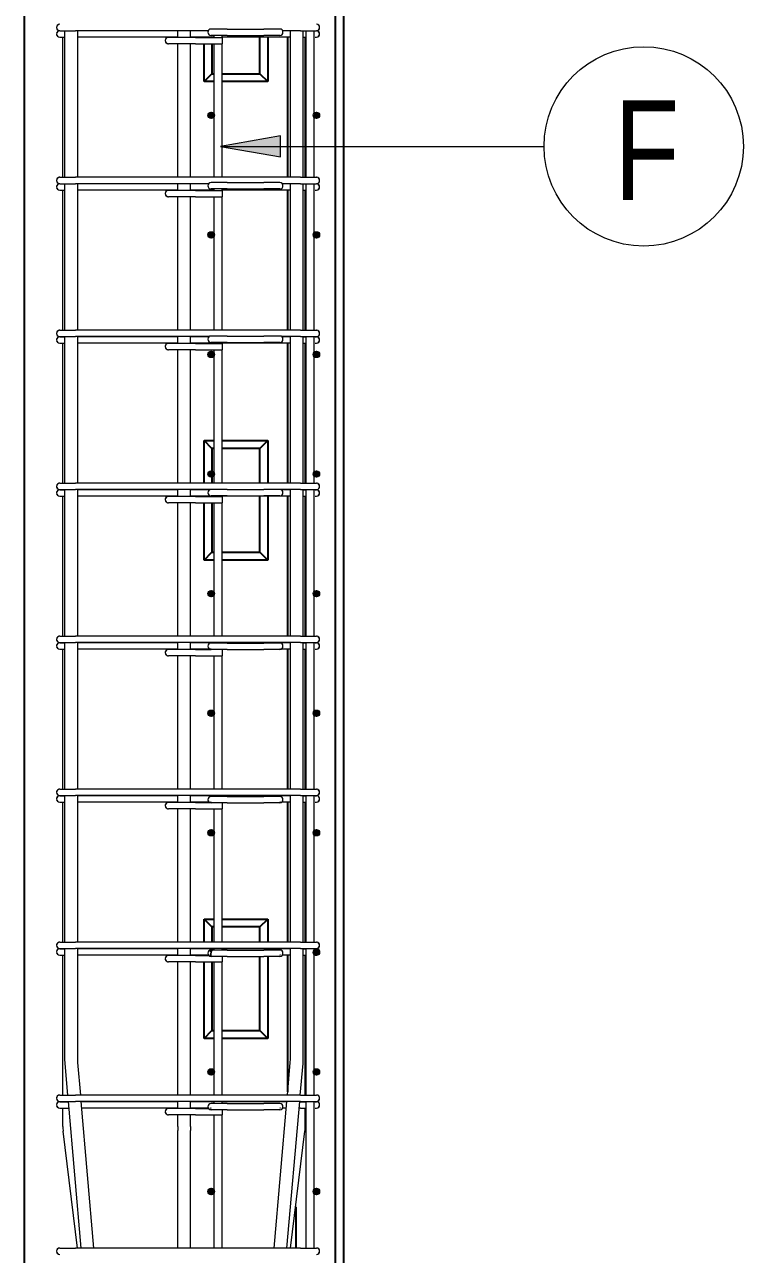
# Model space of a CAD drawing. Header units: millimetres. Extents: x -8986 to 3673, y -4076 to 6166.
# Drawn here: x 848 to 1749, y 60 to 1602 of the extents above; entities that cross this region are included whole.
import ezdxf

# ---------------------------------------------------------------- set-up
doc = ezdxf.new("R2010")
doc.units = ezdxf.units.MM
for name, color, linetype, lineweight in [('A-WALL', 113, 'Continuous', 25), ('S-RBAR', 171, 'Continuous', 18), ('S-RBAR-IDEN', 171, 'Continuous', 9)]:
    doc.layers.add(name, color=color, linetype=linetype, lineweight=lineweight)
doc.styles.add('Nirmala UI Semilight', font='NirmalaS.ttf', dxfattribs={"width": 0.8, "height": 125})

# ---------------------------------------------------------------- blocks, each defined once
blk = doc.blocks.new('M_Rebar Tag_rfa Dimension - ARROW-793927-Elevation Right 1')
at = {"layer": 'S-RBAR-IDEN'}
blk.add_circle((20841, 1449.4), 125, dxfattribs=at)

msp = doc.modelspace()

# ---------------------------------------------------------------- hatches: boundary and pattern name
at = {"layer": 'S-RBAR'}
h = msp.add_hatch(color=256, dxfattribs=at)
edge = h.paths.add_edge_path()
edge.add_arc((1081.97995, 1488.34483), 4, 0, 360)
for points in [[(1081.97995, 1484.34483), (1085.97995, 1488.34483), (1081.97995, 1492.34483), (1077.97995, 1488.34483)], [(1213.97995, 1484.34483), (1217.97995, 1488.34483), (1213.97995, 1492.34483), (1209.97995, 1488.34483)], [(1081.97995, 1334.37931), (1085.97995, 1338.37931), (1081.97995, 1342.37931), (1077.97995, 1338.37931)], [(1213.97995, 1334.37931), (1217.97995, 1338.37931), (1213.97995, 1342.37931), (1209.97995, 1338.37931)], [(1081.97995, 1184.41379), (1085.97995, 1188.41379), (1081.97995, 1192.41379), (1077.97995, 1188.41379)], [(1213.97995, 1184.41379), (1217.97995, 1188.41379), (1213.97995, 1192.41379), (1209.97995, 1188.41379), (1211.8256, 1186.56814)], [(1081.97995, 1034.44828), (1085.97995, 1038.44828), (1081.97995, 1042.44828), (1077.97995, 1038.44828)], [(1213.97995, 1034.44828), (1217.97995, 1038.44828), (1213.97995, 1042.44828), (1209.97995, 1038.44828), (1211.8256, 1036.60263)], [(1081.97995, 884.48276), (1085.97995, 888.48276), (1081.97995, 892.48276), (1077.97995, 888.48276)], [(1213.97995, 884.48276), (1217.97995, 888.48276), (1213.97995, 892.48276), (1209.97995, 888.48276)], [(1081.97995, 734.51724), (1085.97995, 738.51724), (1081.97995, 742.51724), (1077.97995, 738.51724)], [(1213.97995, 734.51724), (1217.97995, 738.51724), (1213.97995, 742.51724), (1209.97995, 738.51724)], [(1081.97995, 584.55172), (1085.97995, 588.55172), (1081.97995, 592.55172), (1077.97995, 588.55172)], [(1213.97995, 584.55172), (1217.97995, 588.55172), (1213.97995, 592.55172), (1209.97995, 588.55172)], [(1080.67064, 441.2769), (1082.55838, 441.5), (1082.55838, 442.00778), (1081.91549, 442.52174), (1080.75745, 441.3637)], [(1081.91549, 434.65067), (1081.38888, 437.5), (1081.11866, 435.4475)], [(1213.97995, 434.58621), (1217.97995, 438.58621), (1213.97995, 442.58621), (1209.97995, 438.58621), (1211.8256, 436.74056)], [(1081.97995, 284.62069), (1085.97995, 288.62069), (1081.97995, 292.62069), (1077.97995, 288.62069)], [(1213.97995, 284.62069), (1217.97995, 288.62069), (1213.97995, 292.62069), (1209.97995, 288.62069)], [(1081.97995, 134.65517), (1085.97995, 138.65517), (1081.97995, 142.65517), (1077.97995, 138.65517)], [(1213.97995, 134.65517), (1217.97995, 138.65517), (1213.97995, 142.65517), (1209.97995, 138.65517)]]:
    msp.add_hatch(color=256, dxfattribs=at).paths.add_polyline_path(points)
h = msp.add_hatch(color=256, dxfattribs=at)
edge = h.paths.add_edge_path()
edge.add_arc((1213.97995, 1488.34483), 4, 0, 360)
h = msp.add_hatch(color=256, dxfattribs=at)
edge = h.paths.add_edge_path()
edge.add_arc((1081.97995, 1338.37931), 4, 0, 360)
h = msp.add_hatch(color=256, dxfattribs=at)
edge = h.paths.add_edge_path()
edge.add_arc((1213.97995, 1338.37931), 4, 0, 360)
h = msp.add_hatch(color=256, dxfattribs=at)
edge = h.paths.add_edge_path()
edge.add_arc((1081.97995, 1188.41379), 4, 0, 360)
h = msp.add_hatch(color=256, dxfattribs=at)
edge = h.paths.add_edge_path()
edge.add_arc((1213.97995, 1188.41379), 4, 0, 360)
h = msp.add_hatch(color=256, dxfattribs=at)
edge = h.paths.add_edge_path()
edge.add_arc((1081.97995, 1038.44828), 4, 0, 360)
h = msp.add_hatch(color=256, dxfattribs=at)
edge = h.paths.add_edge_path()
edge.add_arc((1213.97995, 1038.44828), 4, 0, 360)
h = msp.add_hatch(color=256, dxfattribs=at)
edge = h.paths.add_edge_path()
edge.add_arc((1081.97995, 888.48276), 4, 0, 360)
h = msp.add_hatch(color=256, dxfattribs=at)
edge = h.paths.add_edge_path()
edge.add_arc((1213.97995, 888.48276), 4, 0, 360)
h = msp.add_hatch(color=256, dxfattribs=at)
edge = h.paths.add_edge_path()
edge.add_arc((1081.97995, 738.51724), 4, 0, 360)
h = msp.add_hatch(color=256, dxfattribs=at)
edge = h.paths.add_edge_path()
edge.add_arc((1213.97995, 738.51724), 4, 0, 360)
h = msp.add_hatch(color=256, dxfattribs=at)
edge = h.paths.add_edge_path()
edge.add_arc((1081.97995, 588.55172), 4, 0, 360)
h = msp.add_hatch(color=256, dxfattribs=at)
edge = h.paths.add_edge_path()
edge.add_arc((1213.97995, 588.55172), 4, 0, 360)
h = msp.add_hatch(color=256, dxfattribs=at)
edge = h.paths.add_edge_path()
edge.add_arc((1081.97995, 438.58621), 4, 65.56034483, 119.45946231)
edge.add_line((1080.01272, 442.06902), (1081.97995, 438.58621))
edge.add_line((1081.97995, 438.58621), (1083.63489, 442.2278))
h = msp.add_hatch(color=256, dxfattribs=at)
edge = h.paths.add_edge_path()
edge.add_arc((1081.97995, 438.58621), 4, 250.62092414, 268.54952832)
edge.add_line((1081.8787, 434.58749), (1081.97995, 438.58621))
edge.add_line((1081.97995, 438.58621), (1080.65269, 434.81283))
h = msp.add_hatch(color=256, dxfattribs=at)
edge = h.paths.add_edge_path()
edge.add_arc((1213.97995, 438.58621), 4, 0, 360)
h = msp.add_hatch(color=256, dxfattribs=at)
edge = h.paths.add_edge_path()
edge.add_arc((1081.97995, 288.62069), 4, 0, 360)
h = msp.add_hatch(color=256, dxfattribs=at)
edge = h.paths.add_edge_path()
edge.add_arc((1213.97995, 288.62069), 4, 0, 360)
h = msp.add_hatch(color=256, dxfattribs=at)
edge = h.paths.add_edge_path()
edge.add_arc((1081.97995, 138.65517), 4, 0, 360)
h = msp.add_hatch(color=256, dxfattribs=at)
edge = h.paths.add_edge_path()
edge.add_arc((1213.97995, 138.65517), 4, 0, 360)
at = {"layer": 'S-RBAR-IDEN'}
msp.add_hatch(color=256, dxfattribs=at).paths.add_polyline_path([(1093.82339, 1449.40245), (1168.82339, 1436.17793), (1168.82339, 1462.62697)])

# ---------------------------------------------------------------- linework, layer by layer
at = {"layer": 'A-WALL'}
for p, q in [((1237.97737, -1395), (1237.97737, 3660)), ((1247.97995, 3650), (1247.97995, -1395)), ((847.97995, -383.75), (847.97995, 3040)), ((1073.06285, 1530.57314), (1073.06285, 1578.12416)), ((1082.97995, 1578.12416), (1082.97995, 1540.49023)), ((1142.97995, 1540.49023), (1142.97995, 1586.29266)), ((1152.89705, 1586.29266), (1152.89705, 1530.57314)), ((1177.97995, 1410.60405), (1177.97995, 1586.29266)), ((1073.06285, 1530.57314), (1082.97995, 1540.49023)), ((1085.78092, 1530.57314), (1073.06285, 1530.57314)), ((1082.97995, 1540.49023), (1085.78092, 1540.49023)), ((1095.78092, 1540.49023), (1142.97995, 1540.49023)), ((1152.89705, 1530.57314), (1095.78092, 1530.57314)), ((1142.97995, 1540.49023), (1152.89705, 1530.57314)), ((1177.97995, 1218.77166), (1177.97995, 1394.43449)), ((1177.97995, 1026.93928), (1177.97995, 1202.57631)), ((1073.06285, 1026.93928), (1073.06285, 1080.40733)), ((1073.06285, 1080.40733), (1085.78092, 1080.40733)), ((1082.97995, 1070.49023), (1073.06285, 1080.40733)), ((1095.78092, 1080.40733), (1152.89705, 1080.40733)), ((1142.97995, 1070.49023), (1152.89705, 1080.40733)), ((1152.89705, 1080.40733), (1152.89705, 1026.93928)), ((1082.97995, 1070.49023), (1082.97995, 1026.93928)), ((1085.78092, 1070.49023), (1082.97995, 1070.49023)), ((1142.97995, 1070.49023), (1095.78092, 1070.49023)), ((1142.97995, 1026.93928), (1142.97995, 1070.49023)), ((1142.97995, 940.49023), (1142.97995, 1010.71814)), ((1152.89705, 1010.71814), (1152.89705, 930.57314)), ((1177.97995, 835.10689), (1177.97995, 1010.71814)), ((1073.06285, 930.57314), (1073.06285, 1002.38114)), ((1082.97995, 1002.38114), (1082.97995, 940.49023)), ((1073.06285, 930.57314), (1082.97995, 940.49023)), ((1085.78092, 930.57314), (1073.06285, 930.57314)), ((1082.97995, 940.49023), (1085.78092, 940.49023)), ((1095.78092, 940.49023), (1142.97995, 940.49023)), ((1152.89705, 930.57314), (1095.78092, 930.57314)), ((1142.97995, 940.49023), (1152.89705, 930.57314)), ((1177.97995, 643.2745), (1177.97995, 818.85996)), ((1177.97995, 451.44212), (1177.97995, 627.00179)), ((1073.06285, 451.44212), (1073.06285, 480.40733)), ((1073.06285, 480.40733), (1085.78092, 480.40733)), ((1082.97995, 470.49023), (1073.06285, 480.40733)), ((1095.78092, 480.40733), (1152.89705, 480.40733)), ((1142.97995, 470.49023), (1152.89705, 480.40733)), ((1152.89705, 480.40733), (1152.89705, 451.44212)), ((1082.97995, 470.49023), (1082.97995, 451.44212)), ((1085.78092, 470.49023), (1082.97995, 470.49023)), ((1142.97995, 470.49023), (1095.78092, 470.49023)), ((1142.97995, 451.44212), (1142.97995, 470.49023)), ((1142.97995, 340.49023), (1142.97995, 433.5)), ((1152.89705, 433.5), (1152.89705, 330.57314)), ((1177.97995, 263.63308), (1177.97995, 435.14361)), ((1073.06285, 330.57314), (1073.06285, 426.63811)), ((1082.97995, 426.63811), (1082.97995, 340.49023)), ((1073.06285, 330.57314), (1082.97995, 340.49023)), ((1082.97995, 340.49023), (1085.78092, 340.49023)), ((1095.78092, 340.49023), (1142.97995, 340.49023)), ((1142.97995, 340.49023), (1152.89705, 330.57314)), ((1085.78092, 330.57314), (1073.06285, 330.57314)), ((1152.89705, 330.57314), (1095.78092, 330.57314)), ((1187.97995, 119.4731), (1187.97995, 67.77734))]:
    msp.add_line(p, q, dxfattribs=at)
at = {"layer": 'S-RBAR'}
for p, q in [((891.97995, 1594.43643), (911.97995, 1594.43643)), ((891.97995, 1594.29266), (897.83782, 1594.29266)), ((891.97995, 1594.29266), (897.83782, 1594.29266)), ((897.83782, 1594.29266), (898.49353, 1594.29266)), ((898.58717, 1410.60405), (898.58717, 1594.43643)), ((1078.74327, 1594.43643), (911.97995, 1594.43643)), ((914.58717, 1410.60405), (914.58717, 1594.43643)), ((1039.97995, 1594.29266), (914.58717, 1594.29266)), ((1039.97995, 1586.12416), (1039.97995, 1594.43643)), ((1055.97995, 1586.12416), (1055.97995, 1594.43643)), ((1078.63295, 1594.29266), (1055.97995, 1594.29266)), ((1101.91549, 1596.5), (1081.91549, 1596.5)), ((1101.91549, 1596.5), (1148.04402, 1596.5)), ((1168.04402, 1596.5), (1148.04402, 1596.5)), ((1193.97995, 1594.43643), (1171.21624, 1594.43643)), ((1181.37273, 1594.29266), (1171.32656, 1594.29266)), ((1181.37273, 1410.60405), (1181.37273, 1594.43643)), ((1193.97995, 1594.43643), (1213.97995, 1594.43643)), ((1197.37273, 1410.60405), (1197.37273, 1594.43643)), ((1197.72613, 1594.29266), (1201.56063, 1594.29266)), ((1200.97995, 1410.60405), (1200.97995, 1594.43643)), ((1210.97995, 1410.60405), (1210.97995, 1594.43643)), ((1212.38378, 1594.29266), (1213.97995, 1594.29266)), ((891.97995, 1586.29266), (898.43843, 1586.29266)), ((891.97995, 1586.29266), (898.43843, 1586.29266)), ((895.97995, 1410.60405), (895.97995, 1586.29266)), ((1039.97995, 1586.29266), (914.58717, 1586.29266)), ((1062.41624, 1586.12416), (1028.27411, 1586.12416)), ((1062.41624, 1578.12416), (1028.27411, 1578.12416)), ((1039.97995, 1410.60405), (1039.97995, 1578.12416)), ((1085.78092, 1586.29266), (1055.97995, 1586.29266)), ((1055.97995, 1410.60405), (1055.97995, 1578.12416)), ((1062.41624, 1586.12416), (1096.35737, 1586.12416)), ((1062.41624, 1578.12416), (1096.35737, 1578.12416)), ((1101.91549, 1588.5), (1081.91549, 1588.5)), ((1085.78092, 1586.12416), (1085.78092, 1588.5)), ((1085.78092, 1410.60405), (1085.78092, 1578.12416)), ((1095.78092, 1586.12416), (1095.78092, 1588.5)), ((1181.37273, 1586.29266), (1095.78092, 1586.29266)), ((1095.78092, 1410.60405), (1095.78092, 1578.12416)), ((1096.35737, 1578.12416), (1096.35737, 1586.12416)), ((1101.91549, 1588.5), (1148.04402, 1588.5)), ((1168.04402, 1588.5), (1148.04402, 1588.5)), ((1197.72613, 1586.29266), (1201.56063, 1586.29266)), ((1199.97995, 1410.60405), (1199.97995, 1586.29266)), ((1212.38378, 1586.29266), (1213.97995, 1586.29266)), ((1081.97995, 1492.34483), (1077.97995, 1488.34483)), ((1077.97995, 1488.34483), (1081.97995, 1484.34483)), ((1085.97995, 1488.34483), (1081.97995, 1492.34483)), ((1081.97995, 1484.34483), (1085.97995, 1488.34483)), ((1213.97995, 1492.34483), (1209.97995, 1488.34483)), ((1209.97995, 1488.34483), (1213.97995, 1484.34483)), ((1217.97995, 1488.34483), (1213.97995, 1492.34483)), ((1213.97995, 1484.34483), (1217.97995, 1488.34483)), ((891.97995, 1410.60405), (911.97995, 1410.60405)), ((1193.97995, 1410.60405), (911.97995, 1410.60405)), ((1101.91549, 1404), (1081.91549, 1404)), ((1101.91549, 1404), (1148.04402, 1404)), ((1168.04402, 1404), (1148.04402, 1404)), ((1193.97995, 1410.60405), (1213.97995, 1410.60405)), ((891.97995, 1402.60405), (911.97995, 1402.60405)), ((891.97995, 1402.43449), (897.83782, 1402.43449)), ((891.97995, 1402.43449), (897.83782, 1402.43449)), ((891.97995, 1394.43449), (898.43843, 1394.43449)), ((891.97995, 1394.43449), (898.43843, 1394.43449)), ((895.97995, 1218.77166), (895.97995, 1394.43449)), ((897.83782, 1402.43449), (898.49353, 1402.43449)), ((898.58717, 1218.77166), (898.58717, 1402.60405)), ((1079.25554, 1402.60405), (911.97995, 1402.60405)), ((914.58717, 1218.77166), (914.58717, 1402.60405)), ((1039.97995, 1402.43449), (914.58717, 1402.43449)), ((1039.97995, 1394.43449), (914.58717, 1394.43449)), ((1062.41624, 1394.20982), (1028.27411, 1394.20982)), ((1039.97995, 1394.20982), (1039.97995, 1402.60405)), ((1055.97995, 1394.20982), (1055.97995, 1402.60405)), ((1079.12544, 1402.43449), (1055.97995, 1402.43449)), ((1085.78092, 1394.43449), (1055.97995, 1394.43449)), ((1062.41624, 1394.20982), (1096.35737, 1394.20982)), ((1101.91549, 1396), (1081.91549, 1396)), ((1085.78092, 1394.20982), (1085.78092, 1396)), ((1095.78092, 1394.20982), (1095.78092, 1396)), ((1181.37273, 1394.43449), (1095.78092, 1394.43449)), ((1096.35737, 1386.20982), (1096.35737, 1394.20982)), ((1101.91549, 1396), (1148.04402, 1396)), ((1168.04402, 1396), (1148.04402, 1396)), ((1193.97995, 1402.60405), (1170.70397, 1402.60405)), ((1181.37273, 1402.43449), (1170.83407, 1402.43449)), ((1181.37273, 1218.77166), (1181.37273, 1402.60405)), ((1193.97995, 1402.60405), (1213.97995, 1402.60405)), ((1197.37273, 1218.77166), (1197.37273, 1402.60405)), ((1197.72613, 1402.43449), (1201.56063, 1402.43449)), ((1197.72613, 1394.43449), (1201.56063, 1394.43449)), ((1199.97995, 1218.77166), (1199.97995, 1394.43449)), ((1200.97995, 1218.77166), (1200.97995, 1402.60405)), ((1210.97995, 1218.77166), (1210.97995, 1402.60405)), ((1212.38378, 1402.43449), (1213.97995, 1402.43449)), ((1212.38378, 1394.43449), (1213.97995, 1394.43449)), ((1062.41624, 1386.20982), (1028.27411, 1386.20982)), ((1039.97995, 1218.77166), (1039.97995, 1386.20982)), ((1055.97995, 1218.77166), (1055.97995, 1386.20982)), ((1062.41624, 1386.20982), (1096.35737, 1386.20982)), ((1085.78092, 1218.77166), (1085.78092, 1386.20982)), ((1095.78092, 1218.77166), (1095.78092, 1386.20982)), ((1081.97995, 1342.37931), (1077.97995, 1338.37931)), ((1085.97995, 1338.37931), (1081.97995, 1342.37931)), ((1213.97995, 1342.37931), (1209.97995, 1338.37931)), ((1217.97995, 1338.37931), (1213.97995, 1342.37931)), ((1077.97995, 1338.37931), (1081.97995, 1334.37931)), ((1081.97995, 1334.37931), (1085.97995, 1338.37931)), ((1209.97995, 1338.37931), (1213.97995, 1334.37931)), ((1213.97995, 1334.37931), (1217.97995, 1338.37931)), ((891.97995, 1218.77166), (911.97995, 1218.77166)), ((1193.97995, 1218.77166), (911.97995, 1218.77166)), ((1193.97995, 1218.77166), (1213.97995, 1218.77166)), ((891.97995, 1210.77166), (911.97995, 1210.77166)), ((891.97995, 1210.57631), (897.83782, 1210.57631)), ((891.97995, 1210.57631), (897.83782, 1210.57631)), ((897.83782, 1210.57631), (898.49353, 1210.57631)), ((898.58717, 1026.93928), (898.58717, 1210.77166)), ((1079.76782, 1210.77166), (911.97995, 1210.77166)), ((914.58717, 1026.93928), (914.58717, 1210.77166)), ((1039.97995, 1210.57631), (914.58717, 1210.57631)), ((1039.97995, 1202.29548), (1039.97995, 1210.77166)), ((1055.97995, 1202.29548), (1055.97995, 1210.77166)), ((1079.61793, 1210.57631), (1055.97995, 1210.57631)), ((1101.91549, 1211.5), (1081.91549, 1211.5)), ((1101.91549, 1203.5), (1081.91549, 1203.5)), ((1085.78092, 1202.29548), (1085.78092, 1203.5)), ((1095.78092, 1202.29548), (1095.78092, 1203.5)), ((1101.91549, 1211.5), (1148.04402, 1211.5)), ((1101.91549, 1203.5), (1148.04402, 1203.5)), ((1168.04402, 1211.5), (1148.04402, 1211.5)), ((1168.04402, 1203.5), (1148.04402, 1203.5)), ((1193.97995, 1210.77166), (1170.19169, 1210.77166)), ((1181.37273, 1210.57631), (1170.34158, 1210.57631)), ((1181.37273, 1026.93928), (1181.37273, 1210.77166)), ((1193.97995, 1210.77166), (1213.97995, 1210.77166)), ((1197.37273, 1026.93928), (1197.37273, 1210.77166)), ((1197.72613, 1210.57631), (1201.56063, 1210.57631)), ((1200.97995, 1026.93928), (1200.97995, 1210.77166)), ((1210.97995, 1026.93928), (1210.97995, 1210.77166)), ((1212.38378, 1210.57631), (1213.97995, 1210.57631)), ((891.97995, 1202.57631), (898.43843, 1202.57631)), ((891.97995, 1202.57631), (898.43843, 1202.57631)), ((895.97995, 1026.93928), (895.97995, 1202.57631)), ((1039.97995, 1202.57631), (914.58717, 1202.57631)), ((1062.41624, 1202.29548), (1028.27411, 1202.29548)), ((1062.41624, 1194.29548), (1028.27411, 1194.29548)), ((1039.97995, 1026.93928), (1039.97995, 1194.29548)), ((1085.78092, 1202.57631), (1055.97995, 1202.57631)), ((1055.97995, 1026.93928), (1055.97995, 1194.29548)), ((1062.41624, 1202.29548), (1096.35737, 1202.29548)), ((1062.41624, 1194.29548), (1096.35737, 1194.29548)), ((1081.97995, 1192.41379), (1077.97995, 1188.41379)), ((1077.97995, 1188.41379), (1081.97995, 1184.41379)), ((1085.97995, 1188.41379), (1081.97995, 1192.41379)), ((1081.97995, 1184.41379), (1085.97995, 1188.41379)), ((1085.78092, 1026.93928), (1085.78092, 1194.29548)), ((1181.37273, 1202.57631), (1095.78092, 1202.57631)), ((1095.78092, 1026.93928), (1095.78092, 1194.29548)), ((1096.35737, 1194.29548), (1096.35737, 1202.29548)), ((1197.72613, 1202.57631), (1201.56063, 1202.57631)), ((1199.97995, 1026.93928), (1199.97995, 1202.57631)), ((1213.97995, 1192.41379), (1209.97995, 1188.41379)), ((1209.97995, 1188.41379), (1211.8256, 1186.56814)), ((1212.38378, 1202.57631), (1213.97995, 1202.57631)), ((1217.97995, 1188.41379), (1213.97995, 1192.41379)), ((1213.97995, 1184.41379), (1217.97995, 1188.41379)), ((1211.8256, 1186.56814), (1213.97995, 1184.41379)), ((1081.97995, 1042.44828), (1077.97995, 1038.44828)), ((1077.97995, 1038.44828), (1081.97995, 1034.44828)), ((1085.97995, 1038.44828), (1081.97995, 1042.44828)), ((1081.97995, 1034.44828), (1085.97995, 1038.44828)), ((1213.97995, 1042.44828), (1209.97995, 1038.44828)), ((1209.97995, 1038.44828), (1211.8256, 1036.60263)), ((1211.8256, 1036.60263), (1213.97995, 1034.44828)), ((1217.97995, 1038.44828), (1213.97995, 1042.44828)), ((1213.97995, 1034.44828), (1217.97995, 1038.44828)), ((891.97995, 1026.93928), (911.97995, 1026.93928)), ((891.97995, 1018.93928), (911.97995, 1018.93928)), ((891.97995, 1018.71814), (897.83782, 1018.71814)), ((891.97995, 1018.71814), (897.83782, 1018.71814)), ((897.83782, 1018.71814), (898.49353, 1018.71814)), ((898.58717, 835.10689), (898.58717, 1018.93928)), ((1193.97995, 1026.93928), (911.97995, 1026.93928)), ((1081.45424, 1018.93928), (911.97995, 1018.93928)), ((914.58717, 835.10689), (914.58717, 1018.93928)), ((1039.97995, 1018.71814), (914.58717, 1018.71814)), ((1039.97995, 1010.38114), (1039.97995, 1018.93928)), ((1055.97995, 1010.38114), (1055.97995, 1018.93928)), ((1080.52878, 1018.71814), (1055.97995, 1018.71814)), ((1101.91549, 1019), (1081.91549, 1019)), ((1101.91549, 1019), (1148.04402, 1019)), ((1168.04402, 1019), (1148.04402, 1019)), ((1193.97995, 1018.93928), (1168.50527, 1018.93928)), ((1181.37273, 1018.71814), (1169.43072, 1018.71814)), ((1181.37273, 835.10689), (1181.37273, 1018.93928)), ((1193.97995, 1026.93928), (1213.97995, 1026.93928)), ((1193.97995, 1018.93928), (1213.97995, 1018.93928)), ((1197.37273, 835.10689), (1197.37273, 1018.93928)), ((1197.72613, 1018.71814), (1201.56063, 1018.71814)), ((1200.97995, 835.10689), (1200.97995, 1018.93928)), ((1210.97995, 835.10689), (1210.97995, 1018.93928)), ((1212.38378, 1018.71814), (1213.97995, 1018.71814)), ((891.97995, 1010.71814), (898.43843, 1010.71814)), ((891.97995, 1010.71814), (898.43843, 1010.71814)), ((895.97995, 835.10689), (895.97995, 1010.71814)), ((1039.97995, 1010.71814), (914.58717, 1010.71814)), ((1062.41624, 1010.38114), (1028.27411, 1010.38114)), ((1085.78092, 1010.71814), (1055.97995, 1010.71814)), ((1062.41624, 1010.38114), (1096.35737, 1010.38114)), ((1101.91549, 1011), (1081.91549, 1011)), ((1085.78092, 1010.38114), (1085.78092, 1011)), ((1095.78092, 1010.38114), (1095.78092, 1011)), ((1181.37273, 1010.71814), (1095.78092, 1010.71814)), ((1096.35737, 1002.38114), (1096.35737, 1010.38114)), ((1101.91549, 1011), (1148.04402, 1011)), ((1168.04402, 1011), (1148.04402, 1011)), ((1197.72613, 1010.71814), (1201.56063, 1010.71814)), ((1199.97995, 835.10689), (1199.97995, 1010.71814)), ((1212.38378, 1010.71814), (1213.97995, 1010.71814)), ((1062.41624, 1002.38114), (1028.27411, 1002.38114)), ((1039.97995, 835.10689), (1039.97995, 1002.38114)), ((1055.97995, 835.10689), (1055.97995, 1002.38114)), ((1062.41624, 1002.38114), (1096.35737, 1002.38114)), ((1085.78092, 835.10689), (1085.78092, 1002.38114)), ((1095.78092, 835.10689), (1095.78092, 1002.38114)), ((1081.97995, 892.48276), (1077.97995, 888.48276)), ((1077.97995, 888.48276), (1081.97995, 884.48276)), ((1085.97995, 888.48276), (1081.97995, 892.48276)), ((1081.97995, 884.48276), (1085.97995, 888.48276)), ((1213.97995, 892.48276), (1209.97995, 888.48276)), ((1209.97995, 888.48276), (1213.97995, 884.48276)), ((1217.97995, 888.48276), (1213.97995, 892.48276)), ((1213.97995, 884.48276), (1217.97995, 888.48276)), ((891.97995, 835.10689), (911.97995, 835.10689)), ((1193.97995, 835.10689), (911.97995, 835.10689)), ((1193.97995, 835.10689), (1213.97995, 835.10689)), ((891.97995, 827.10689), (911.97995, 827.10689)), ((891.97995, 826.85996), (897.83782, 826.85996)), ((891.97995, 826.85996), (897.83782, 826.85996)), ((891.97995, 818.85996), (898.43843, 818.85996)), ((891.97995, 818.85996), (898.43843, 818.85996)), ((895.97995, 643.2745), (895.97995, 818.85996)), ((897.83782, 826.85996), (898.49353, 826.85996)), ((898.58717, 643.2745), (898.58717, 827.10689)), ((1193.97995, 827.10689), (911.97995, 827.10689)), ((914.58717, 643.2745), (914.58717, 827.10689)), ((1039.97995, 826.85996), (914.58717, 826.85996)), ((1039.97995, 818.85996), (914.58717, 818.85996)), ((1062.41624, 818.4668), (1028.27411, 818.4668)), ((1039.97995, 818.4668), (1039.97995, 827.10689)), ((1055.97995, 818.4668), (1055.97995, 827.10689)), ((1085.78092, 826.85996), (1055.97995, 826.85996)), ((1080.34023, 818.85996), (1055.97995, 818.85996)), ((1062.41624, 818.4668), (1081.91549, 818.4668)), ((1081.98694, 818.85996), (1080.90966, 818.85996)), ((1101.91549, 826.5), (1081.91549, 826.5)), ((1101.91549, 818.5), (1081.91549, 818.5)), ((1085.78092, 826.5), (1085.78092, 827.10689)), ((1095.78092, 826.5), (1095.78092, 827.10689)), ((1181.37273, 826.85996), (1095.78092, 826.85996)), ((1096.35737, 810.4668), (1096.35737, 818.4668)), ((1101.91549, 826.5), (1148.04402, 826.5)), ((1101.91549, 818.5), (1148.04402, 818.5)), ((1168.04402, 826.5), (1148.04402, 826.5)), ((1168.04402, 818.5), (1148.04402, 818.5)), ((1169.04985, 818.85996), (1167.97813, 818.85996)), ((1181.37273, 818.85996), (1169.61928, 818.85996)), ((1181.37273, 643.2745), (1181.37273, 827.10689)), ((1193.97995, 827.10689), (1213.97995, 827.10689)), ((1197.37273, 643.2745), (1197.37273, 827.10689)), ((1197.72613, 826.85996), (1201.56063, 826.85996)), ((1197.72613, 818.85996), (1201.56063, 818.85996)), ((1199.97995, 643.2745), (1199.97995, 818.85996)), ((1200.97995, 643.2745), (1200.97995, 827.10689)), ((1210.97995, 643.2745), (1210.97995, 827.10689)), ((1212.38378, 826.85996), (1213.97995, 826.85996)), ((1212.38378, 818.85996), (1213.97995, 818.85996)), ((1062.41624, 810.4668), (1028.27411, 810.4668)), ((1039.97995, 643.2745), (1039.97995, 810.4668)), ((1055.97995, 643.2745), (1055.97995, 810.4668)), ((1062.41624, 810.4668), (1096.35737, 810.4668)), ((1085.78092, 643.2745), (1085.78092, 810.4668)), ((1095.78092, 643.2745), (1095.78092, 810.4668)), ((1081.97995, 742.51724), (1077.97995, 738.51724)), ((1085.97995, 738.51724), (1081.97995, 742.51724)), ((1213.97995, 742.51724), (1209.97995, 738.51724)), ((1217.97995, 738.51724), (1213.97995, 742.51724)), ((1077.97995, 738.51724), (1081.97995, 734.51724)), ((1081.97995, 734.51724), (1085.97995, 738.51724)), ((1209.97995, 738.51724), (1213.97995, 734.51724)), ((1213.97995, 734.51724), (1217.97995, 738.51724)), ((891.97995, 643.2745), (911.97995, 643.2745)), ((891.97995, 635.2745), (911.97995, 635.2745)), ((891.97995, 635.00179), (897.83782, 635.00179)), ((891.97995, 635.00179), (897.83782, 635.00179)), ((897.83782, 635.00179), (898.49353, 635.00179)), ((898.58717, 451.44212), (898.58717, 635.2745)), ((1193.97995, 643.2745), (911.97995, 643.2745)), ((1193.97995, 635.2745), (911.97995, 635.2745)), ((914.58717, 451.44212), (914.58717, 635.2745)), ((1039.97995, 635.00179), (914.58717, 635.00179)), ((1039.97995, 626.55246), (1039.97995, 635.2745)), ((1055.97995, 626.55246), (1055.97995, 635.2745)), ((1085.78092, 635.00179), (1055.97995, 635.00179)), ((1101.91549, 634), (1081.91549, 634)), ((1085.78092, 634), (1085.78092, 635.2745)), ((1095.78092, 634), (1095.78092, 635.2745)), ((1181.37273, 635.00179), (1095.78092, 635.00179)), ((1101.91549, 634), (1148.04402, 634)), ((1168.04402, 634), (1148.04402, 634)), ((1181.37273, 451.44212), (1181.37273, 635.2745)), ((1193.97995, 643.2745), (1213.97995, 643.2745)), ((1193.97995, 635.2745), (1213.97995, 635.2745)), ((1197.37273, 451.44212), (1197.37273, 635.2745)), ((1197.72613, 635.00179), (1201.56063, 635.00179)), ((1200.97995, 451.44212), (1200.97995, 635.2745)), ((1210.97995, 451.44212), (1210.97995, 635.2745)), ((1212.38378, 635.00179), (1213.97995, 635.00179)), ((891.97995, 627.00179), (898.43843, 627.00179)), ((891.97995, 627.00179), (898.43843, 627.00179)), ((895.97995, 451.44212), (895.97995, 627.00179)), ((1039.97995, 627.00179), (914.58717, 627.00179)), ((1062.41624, 626.55246), (1028.27411, 626.55246)), ((1062.41624, 618.55246), (1028.27411, 618.55246)), ((1039.97995, 451.44212), (1039.97995, 618.55246)), ((1079.558, 627.00179), (1055.97995, 627.00179)), ((1055.97995, 451.44212), (1055.97995, 618.55246)), ((1062.41624, 626.55246), (1079.91549, 626.55246)), ((1062.41624, 618.55246), (1096.35737, 618.55246)), ((1080.935, 626.55246), (1082.02515, 626.55246)), ((1081.91549, 627.00179), (1080.99415, 627.00179)), ((1101.91549, 626), (1081.91549, 626)), ((1085.78092, 451.44212), (1085.78092, 618.55246)), ((1095.78092, 451.44212), (1095.78092, 618.55246)), ((1096.35737, 618.55246), (1096.35737, 626)), ((1101.91549, 626), (1148.04402, 626)), ((1168.04402, 626), (1148.04402, 626)), ((1168.96536, 627.00179), (1168.04402, 627.00179)), ((1181.37273, 627.00179), (1170.40151, 627.00179)), ((1197.72613, 627.00179), (1201.56063, 627.00179)), ((1199.97995, 451.44212), (1199.97995, 627.00179)), ((1212.38378, 627.00179), (1213.97995, 627.00179)), ((1081.97995, 592.55172), (1077.97995, 588.55172)), ((1077.97995, 588.55172), (1081.97995, 584.55172)), ((1085.97995, 588.55172), (1081.97995, 592.55172)), ((1081.97995, 584.55172), (1085.97995, 588.55172)), ((1213.97995, 592.55172), (1209.97995, 588.55172)), ((1209.97995, 588.55172), (1213.97995, 584.55172)), ((1217.97995, 588.55172), (1213.97995, 592.55172)), ((1213.97995, 584.55172), (1217.97995, 588.55172)), ((891.97995, 451.44212), (911.97995, 451.44212)), ((1193.97995, 451.44212), (911.97995, 451.44212)), ((1193.97995, 451.44212), (1213.97995, 451.44212)), ((891.97995, 443.44212), (911.97995, 443.44212)), ((891.97995, 443.14361), (897.83782, 443.14361)), ((891.97995, 443.14361), (897.83782, 443.14361)), ((891.97995, 435.14361), (898.43843, 435.14361)), ((891.97995, 435.14361), (898.43843, 435.14361)), ((895.97995, 259.60973), (895.97995, 435.14361)), ((897.83782, 443.14361), (898.49353, 443.14361)), ((898.58717, 304.81048), (898.58717, 443.44212)), ((1193.97995, 443.44212), (911.97995, 443.44212)), ((914.58717, 304.81048), (914.58717, 443.44212)), ((1039.97995, 443.14361), (914.58717, 443.14361)), ((1039.97995, 435.14361), (914.58717, 435.14361)), ((1062.41624, 434.63811), (1028.27411, 434.63811)), ((1039.97995, 434.63811), (1039.97995, 443.44212)), ((1055.97995, 434.63811), (1055.97995, 443.44212)), ((1085.78092, 443.14361), (1055.97995, 443.14361)), ((1079.06551, 435.14361), (1055.97995, 435.14361)), ((1062.41624, 434.63811), (1079.45339, 434.63811)), ((1080.01272, 442.06902), (1081.97995, 438.58621)), ((1081.97995, 438.58621), (1080.65269, 434.81283)), ((1080.67064, 441.2769), (1082.55838, 441.5)), ((1080.75745, 441.3637), (1080.67064, 441.2769)), ((1081.91549, 442.52174), (1080.75745, 441.3637)), ((1081.0121, 434.63811), (1081.91549, 434.63811)), ((1081.91549, 435.14361), (1081.07865, 435.14361)), ((1081.38888, 437.5), (1081.11866, 435.4475)), ((1081.11866, 435.4475), (1081.91549, 434.65067)), ((1081.91549, 434.65067), (1081.38888, 437.5)), ((1081.8787, 434.58749), (1081.97995, 438.58621)), ((1082.55838, 442.00778), (1081.91549, 442.52174)), ((1101.91549, 441.5), (1081.91549, 441.5)), ((1101.91549, 433.5), (1081.91549, 433.5)), ((1081.97995, 438.58621), (1083.63489, 442.2278)), ((1082.55838, 441.5), (1082.55838, 442.00778)), ((1085.78092, 441.5), (1085.78092, 443.44212)), ((1095.78092, 441.5), (1095.78092, 443.44212)), ((1181.37273, 443.14361), (1095.78092, 443.14361)), ((1096.35737, 426.63811), (1096.35737, 433.5)), ((1101.91549, 441.5), (1148.04402, 441.5)), ((1101.91549, 433.5), (1148.04402, 433.5)), ((1168.04402, 441.5), (1148.04402, 441.5)), ((1168.04402, 433.5), (1148.04402, 433.5)), ((1168.88086, 435.14361), (1168.04402, 435.14361)), ((1181.37273, 435.14361), (1170.894, 435.14361)), ((1181.37273, 304.81048), (1181.37273, 443.44212)), ((1193.97995, 443.44212), (1213.97995, 443.44212)), ((1197.37273, 304.81048), (1197.37273, 443.44212)), ((1197.72613, 443.14361), (1201.56063, 443.14361)), ((1197.72613, 435.14361), (1201.56063, 435.14361)), ((1199.97995, 259.60973), (1199.97995, 435.14361)), ((1200.97995, 259.60973), (1200.97995, 443.44212)), ((1213.97995, 442.58621), (1209.97995, 438.58621)), ((1209.97995, 438.58621), (1211.8256, 436.74056)), ((1210.97995, 259.60973), (1210.97995, 443.44212)), ((1211.8256, 436.74056), (1213.97995, 434.58621)), ((1212.38378, 443.14361), (1213.97995, 443.14361)), ((1212.38378, 435.14361), (1213.97995, 435.14361)), ((1217.97995, 438.58621), (1213.97995, 442.58621)), ((1213.97995, 434.58621), (1217.97995, 438.58621)), ((1062.41624, 426.63811), (1028.27411, 426.63811)), ((1039.97995, 259.60973), (1039.97995, 426.63811)), ((1055.97995, 259.60973), (1055.97995, 426.63811)), ((1062.41624, 426.63811), (1096.35737, 426.63811)), ((1085.78092, 259.60973), (1085.78092, 426.63811)), ((1095.78092, 259.60973), (1095.78092, 426.63811)), ((898.82798, 299.24373), (898.58717, 304.81048)), ((902.26908, 259.60973), (898.82798, 299.24373)), ((914.76802, 300.62767), (914.58717, 304.81048)), ((918.32927, 259.60973), (914.76802, 300.62767)), ((1177.63064, 259.60973), (1181.19189, 300.62767)), ((1181.19189, 300.62767), (1181.37273, 304.81048)), ((1193.69083, 259.60973), (1197.13192, 299.24373)), ((1197.13192, 299.24373), (1197.37273, 304.81048)), ((1081.97995, 292.62069), (1077.97995, 288.62069)), ((1077.97995, 288.62069), (1081.97995, 284.62069)), ((1085.97995, 288.62069), (1081.97995, 292.62069)), ((1081.97995, 284.62069), (1085.97995, 288.62069)), ((1213.97995, 292.62069), (1209.97995, 288.62069)), ((1209.97995, 288.62069), (1213.97995, 284.62069)), ((1217.97995, 288.62069), (1213.97995, 292.62069)), ((1213.97995, 284.62069), (1217.97995, 288.62069)), ((891.97995, 259.60973), (911.97995, 259.60973)), ((891.97995, 251.60973), (911.97995, 251.60973)), ((891.97995, 251.28544), (897.83782, 251.28544)), ((891.97995, 251.28544), (897.83782, 251.28544)), ((897.83782, 251.28544), (902.86049, 251.28544)), ((918.92431, 67.77734), (902.96365, 251.60973)), ((1193.97995, 259.60973), (911.97995, 259.60973)), ((1193.97995, 251.60973), (911.97995, 251.60973)), ((934.9845, 67.77734), (919.02384, 251.60973)), ((1039.97995, 251.28544), (919.052, 251.28544)), ((1039.97995, 242.72377), (1039.97995, 251.60973)), ((1055.97995, 242.72377), (1055.97995, 251.60973)), ((1085.78092, 251.28544), (1055.97995, 251.28544)), ((1101.91549, 249), (1081.91549, 249)), ((1085.78092, 249), (1085.78092, 251.60973)), ((1095.78092, 249), (1095.78092, 251.60973)), ((1176.90791, 251.28544), (1095.78092, 251.28544)), ((1101.91549, 249), (1148.04402, 249)), ((1168.04402, 249), (1148.04402, 249)), ((1160.97541, 67.77734), (1176.93606, 251.60973)), ((1177.0356, 67.77734), (1192.99625, 251.60973)), ((1193.97995, 251.28544), (1192.9681, 251.28544)), ((1193.97995, 259.60973), (1213.97995, 259.60973)), ((1193.97995, 251.60973), (1213.97995, 251.60973)), ((1193.97995, 251.28544), (1201.56063, 251.28544)), ((1200.97995, 67.77734), (1200.97995, 251.60973)), ((1210.97995, 67.77734), (1210.97995, 251.60973)), ((1212.38378, 251.28544), (1213.97995, 251.28544)), ((891.97995, 243.28544), (903.09038, 243.28544)), ((891.97995, 243.28544), (903.09038, 243.28544)), ((895.97995, 220.14107), (895.97995, 243.28544)), ((1039.97995, 243.28544), (919.74657, 243.28544)), ((1062.41624, 242.72377), (1028.27411, 242.72377)), ((1062.41624, 234.72377), (1028.27411, 234.72377)), ((1039.97995, 220.14107), (1039.97995, 234.72377)), ((1078.57302, 243.28544), (1055.97995, 243.28544)), ((1055.97995, 220.14107), (1055.97995, 234.72377)), ((1062.41624, 242.72377), (1079.004, 242.72377)), ((1062.41624, 234.72377), (1096.35737, 234.72377)), ((1081.08921, 242.72377), (1081.91549, 242.72377)), ((1081.91549, 243.28544), (1081.16315, 243.28544)), ((1101.91549, 241), (1081.91549, 241)), ((1085.78092, 67.77734), (1085.78092, 234.72377)), ((1095.78092, 67.77734), (1095.78092, 234.72377)), ((1096.35737, 234.72377), (1096.35737, 241)), ((1101.91549, 241), (1148.04402, 241)), ((1168.04402, 241), (1148.04402, 241)), ((1168.79636, 243.28544), (1168.04402, 243.28544)), ((1176.21333, 243.28544), (1171.38649, 243.28544)), ((1193.97995, 243.28544), (1192.27352, 243.28544)), ((1193.97995, 243.28544), (1201.56063, 243.28544)), ((1199.97995, 220.14107), (1199.97995, 243.28544)), ((1212.38378, 243.28544), (1213.97995, 243.28544)), ((1039.97995, 220.14107), (1039.97995, 215.26629)), ((1055.97995, 220.14107), (1055.97995, 215.26629)), ((914.32739, 67.77734), (896.33774, 214.29134)), ((1039.97995, 67.77734), (1039.97995, 215.26629)), ((1055.97995, 67.77734), (1055.97995, 215.26629)), ((1181.63251, 67.77734), (1199.62217, 214.29134)), ((1081.97995, 142.65517), (1077.97995, 138.65517)), ((1085.97995, 138.65517), (1081.97995, 142.65517)), ((1213.97995, 142.65517), (1209.97995, 138.65517)), ((1217.97995, 138.65517), (1213.97995, 142.65517)), ((1077.97995, 138.65517), (1081.97995, 134.65517)), ((1081.97995, 134.65517), (1085.97995, 138.65517)), ((1209.97995, 138.65517), (1213.97995, 134.65517)), ((1213.97995, 134.65517), (1217.97995, 138.65517)), ((891.97995, 67.77734), (911.97995, 67.77734)), ((1193.97995, 67.77734), (911.97995, 67.77734)), ((1193.97995, 67.77734), (1213.97995, 67.77734))]:
    msp.add_line(p, q, dxfattribs=at)
for centre in [(1081.97995, 1488.34483), (1213.97995, 1488.34483), (1081.97995, 1338.37931), (1213.97995, 1338.37931), (1081.97995, 1188.41379), (1213.97995, 1188.41379), (1081.97995, 1038.44828), (1213.97995, 1038.44828), (1081.97995, 888.48276), (1213.97995, 888.48276), (1081.97995, 738.51724), (1213.97995, 738.51724), (1081.97995, 588.55172), (1213.97995, 588.55172), (1213.97995, 438.58621), (1081.97995, 288.62069), (1213.97995, 288.62069), (1081.97995, 138.65517), (1213.97995, 138.65517)]:
    msp.add_circle(centre, 4, dxfattribs=at)
for centre, radius, start, end in [((891.97995, 1598.43643), 4, 90, 270), ((891.97995, 1590.29266), 4, 90, 270), ((891.97995, 1590.29266), 4, 90, 270), ((891.97995, 1598.43643), 4, 120, 165), ((891.97995, 1598.43643), 4, 120, 165), ((891.97995, 1598.43643), 4, 195, 240), ((891.97995, 1598.43643), 4, 195, 240), ((891.97995, 1590.29266), 4, 120, 165), ((891.97995, 1590.29266), 4, 195, 240), ((891.97995, 1590.29266), 4, 90, 105), ((1081.91549, 1592.5), 4, 90, 270), ((1168.04402, 1592.5), 4, 270, 90), ((1213.97995, 1598.43643), 4, 270, 90), ((1213.97995, 1590.29266), 4, 75, 90), ((1213.97995, 1590.29266), 4, 270, 90), ((1213.97995, 1598.43643), 4, 15, 60), ((1213.97995, 1598.43643), 4, 300, 345), ((1213.97995, 1590.29266), 4, 15, 60), ((1213.97995, 1590.29266), 4, 300, 345), ((1028.27411, 1582.12416), 4, 90, 270), ((1028.27411, 1582.12416), 4, 120, 165), ((1028.27411, 1582.12416), 4, 195, 240), ((1028.27411, 1582.12416), 4, 255, 270), ((891.97995, 1406.60405), 4, 90, 270), ((891.97995, 1406.60405), 4, 120, 165), ((891.97995, 1406.60405), 4, 120, 165), ((891.97995, 1406.60405), 4, 195, 240), ((891.97995, 1406.60405), 4, 195, 240), ((891.97995, 1406.60405), 4, 90, 105), ((891.97995, 1406.60405), 4, 90, 105), ((1081.91549, 1400), 4, 90, 270), ((1168.04402, 1400), 4, 270, 90), ((1213.97995, 1406.60405), 4, 75, 90), ((1213.97995, 1406.60405), 4, 270, 90), ((1213.97995, 1406.60405), 4, 15, 60), ((1213.97995, 1406.60405), 4, 300, 345), ((891.97995, 1398.43449), 4, 90, 270), ((891.97995, 1398.43449), 4, 90, 270), ((891.97995, 1398.43449), 4, 120, 165), ((891.97995, 1398.43449), 4, 195, 240), ((891.97995, 1398.43449), 4, 90, 105), ((1028.27411, 1390.20982), 4, 90, 270), ((1028.27411, 1390.20982), 4, 120, 165), ((1028.27411, 1390.20982), 4, 195, 240), ((1213.97995, 1398.43449), 4, 75, 90), ((1213.97995, 1398.43449), 4, 270, 90), ((1213.97995, 1398.43449), 4, 15, 60), ((1213.97995, 1398.43449), 4, 300, 345), ((1028.27411, 1390.20982), 4, 255, 270), ((891.97995, 1214.77166), 4, 90, 270), ((891.97995, 1214.77166), 4, 90, 105), ((891.97995, 1214.77166), 4, 90, 105), ((1213.97995, 1214.77166), 4, 75, 90), ((1213.97995, 1214.77166), 4, 270, 90), ((891.97995, 1206.57631), 4, 90, 270), ((891.97995, 1206.57631), 4, 90, 270), ((891.97995, 1214.77166), 4, 120, 165), ((891.97995, 1214.77166), 4, 120, 165), ((891.97995, 1214.77166), 4, 195, 240), ((891.97995, 1214.77166), 4, 195, 240), ((891.97995, 1206.57631), 4, 120, 165), ((891.97995, 1206.57631), 4, 195, 240), ((891.97995, 1206.57631), 4, 90, 105), ((1081.91549, 1207.5), 4, 90, 270), ((1168.04402, 1207.5), 4, 270, 90), ((1213.97995, 1206.57631), 4, 75, 90), ((1213.97995, 1206.57631), 4, 270, 90), ((1213.97995, 1214.77166), 4, 15, 60), ((1213.97995, 1214.77166), 4, 300, 345), ((1213.97995, 1206.57631), 4, 15, 60), ((1213.97995, 1206.57631), 4, 300, 345), ((1028.27411, 1198.29548), 4, 90, 270), ((1028.27411, 1198.29548), 4, 120, 165), ((1028.27411, 1198.29548), 4, 195, 240), ((1028.27411, 1198.29548), 4, 255, 270), ((891.97995, 1022.93928), 4, 90, 270), ((891.97995, 1014.71814), 4, 90, 270), ((891.97995, 1014.71814), 4, 90, 270), ((891.97995, 1022.93928), 4, 120, 165), ((891.97995, 1022.93928), 4, 120, 165), ((891.97995, 1022.93928), 4, 195, 240), ((891.97995, 1022.93928), 4, 195, 240), ((891.97995, 1014.71814), 4, 120, 165), ((891.97995, 1022.93928), 4, 90, 105), ((891.97995, 1022.93928), 4, 90, 105), ((891.97995, 1014.71814), 4, 90, 105), ((1081.91549, 1015), 4, 90, 270), ((1168.04402, 1015), 4, 270, 90), ((1213.97995, 1022.93928), 4, 75, 90), ((1213.97995, 1022.93928), 4, 270, 90), ((1213.97995, 1014.71814), 4, 75, 90), ((1213.97995, 1014.71814), 4, 270, 90), ((1213.97995, 1022.93928), 4, 15, 60), ((1213.97995, 1022.93928), 4, 300, 345), ((1213.97995, 1014.71814), 4, 15, 60), ((891.97995, 1014.71814), 4, 195, 240), ((1028.27411, 1006.38114), 4, 90, 270), ((1028.27411, 1006.38114), 4, 120, 165), ((1028.27411, 1006.38114), 4, 195, 240), ((1028.27411, 1006.38114), 4, 255, 270), ((1213.97995, 1014.71814), 4, 300, 345), ((891.97995, 831.10689), 4, 90, 270), ((891.97995, 831.10689), 4, 120, 165), ((891.97995, 831.10689), 4, 120, 165), ((891.97995, 831.10689), 4, 90, 105), ((891.97995, 831.10689), 4, 90, 105), ((1213.97995, 831.10689), 4, 75, 90), ((1213.97995, 831.10689), 4, 270, 90), ((1213.97995, 831.10689), 4, 15, 60), ((891.97995, 822.85996), 4, 90, 270), ((891.97995, 822.85996), 4, 90, 270), ((891.97995, 831.10689), 4, 195, 240), ((891.97995, 831.10689), 4, 195, 240), ((891.97995, 822.85996), 4, 120, 165), ((891.97995, 822.85996), 4, 195, 240), ((891.97995, 822.85996), 4, 90, 105), ((1028.27411, 814.4668), 4, 90, 270), ((1028.27411, 814.4668), 4, 120, 165), ((1081.91549, 822.5), 4, 90, 270), ((1168.04402, 822.5), 4, 270, 90), ((1213.97995, 822.85996), 4, 75, 90), ((1213.97995, 822.85996), 4, 270, 90), ((1213.97995, 831.10689), 4, 300, 345), ((1213.97995, 822.85996), 4, 15, 60), ((1213.97995, 822.85996), 4, 300, 345), ((1028.27411, 814.4668), 4, 195, 240), ((1028.27411, 814.4668), 4, 255, 270), ((891.97995, 639.2745), 4, 90, 270), ((891.97995, 631.00179), 4, 90, 270), ((891.97995, 631.00179), 4, 90, 270), ((891.97995, 639.2745), 4, 120, 165), ((891.97995, 639.2745), 4, 120, 165), ((891.97995, 639.2745), 4, 195, 240), ((891.97995, 639.2745), 4, 195, 240), ((891.97995, 631.00179), 4, 120, 165), ((891.97995, 639.2745), 4, 90, 105), ((891.97995, 639.2745), 4, 90, 105), ((891.97995, 631.00179), 4, 90, 105), ((1081.91549, 630), 4, 90, 270), ((1168.04402, 630), 4, 270, 90), ((1213.97995, 639.2745), 4, 75, 90), ((1213.97995, 639.2745), 4, 270, 90), ((1213.97995, 631.00179), 4, 75, 90), ((1213.97995, 631.00179), 4, 270, 90), ((1213.97995, 639.2745), 4, 15, 60), ((1213.97995, 639.2745), 4, 300, 345), ((1213.97995, 631.00179), 4, 15, 60), ((891.97995, 631.00179), 4, 195, 240), ((1028.27411, 622.55246), 4, 90, 270), ((1028.27411, 622.55246), 4, 120, 165), ((1028.27411, 622.55246), 4, 195, 240), ((1028.27411, 622.55246), 4, 255, 270), ((1213.97995, 631.00179), 4, 300, 345), ((891.97995, 447.44212), 4, 90, 270), ((891.97995, 447.44212), 4, 120, 165), ((891.97995, 447.44212), 4, 120, 165), ((891.97995, 447.44212), 4, 90, 105), ((891.97995, 447.44212), 4, 90, 105), ((1213.97995, 447.44212), 4, 75, 90), ((1213.97995, 447.44212), 4, 270, 90), ((1213.97995, 447.44212), 4, 15, 60), ((891.97995, 439.14361), 4, 90, 270), ((891.97995, 439.14361), 4, 90, 270), ((891.97995, 447.44212), 4, 195, 240), ((891.97995, 447.44212), 4, 195, 240), ((891.97995, 439.14361), 4, 120, 165), ((891.97995, 439.14361), 4, 195, 240), ((891.97995, 439.14361), 4, 90, 105), ((1028.27411, 430.63811), 4, 90, 270), ((1028.27411, 430.63811), 4, 120, 165), ((1081.91549, 437.5), 4, 90, 270), ((1081.97995, 438.58621), 4, 65.56034483, 119.45946231), ((1081.97995, 438.58621), 4, 250.62092414, 268.54952832), ((1168.04402, 437.5), 4, 270, 90), ((1213.97995, 439.14361), 4, 75, 90), ((1213.97995, 439.14361), 4, 270, 90), ((1213.97995, 447.44212), 4, 300, 345), ((1213.97995, 439.14361), 4, 15, 60), ((1213.97995, 439.14361), 4, 300, 345), ((1028.27411, 430.63811), 4, 195, 240), ((1028.27411, 430.63811), 4, 255, 270), ((891.97995, 255.60973), 4, 90, 270), ((891.97995, 247.28544), 4, 90, 270), ((891.97995, 247.28544), 4, 90, 270), ((891.97995, 255.60973), 4, 120, 165), ((891.97995, 255.60973), 4, 120, 165), ((891.97995, 255.60973), 4, 195, 240), ((891.97995, 255.60973), 4, 195, 240), ((891.97995, 247.28544), 4, 120, 165), ((891.97995, 255.60973), 4, 90, 105), ((891.97995, 255.60973), 4, 90, 105), ((891.97995, 247.28544), 4, 90, 105), ((1081.91549, 245), 4, 90, 270), ((1168.04402, 245), 4, 270, 90), ((1213.97995, 255.60973), 4, 75, 90), ((1213.97995, 255.60973), 4, 270, 90), ((1213.97995, 247.28544), 4, 75, 90), ((1213.97995, 247.28544), 4, 270, 90), ((1213.97995, 255.60973), 4, 15, 60), ((1213.97995, 255.60973), 4, 300, 345), ((1213.97995, 247.28544), 4, 15, 60), ((891.97995, 247.28544), 4, 195, 240), ((1028.27411, 238.72377), 4, 90, 270), ((1028.27411, 238.72377), 4, 120, 165), ((1028.27411, 238.72377), 4, 195, 240), ((1028.27411, 238.72377), 4, 255, 270), ((1213.97995, 247.28544), 4, 300, 345), ((943.97995, 220.14107), 48, 180, 187), ((1151.97995, 220.14107), 48, 353, 360), ((891.97995, 63.77734), 4, 90, 270), ((891.97995, 63.77734), 4, 120, 165), ((891.97995, 63.77734), 4, 120, 165), ((891.97995, 63.77734), 4, 195, 240), ((891.97995, 63.77734), 4, 195, 240), ((891.97995, 63.77734), 4, 90, 105), ((891.97995, 63.77734), 4, 90, 105), ((1213.97995, 63.77734), 4, 75, 90), ((1213.97995, 63.77734), 4, 270, 90), ((1213.97995, 63.77734), 4, 15, 60), ((1213.97995, 63.77734), 4, 300, 345)]:
    msp.add_arc(centre, radius, start, end, dxfattribs=at)
at = {"layer": 'S-RBAR-IDEN'}
for p, q in [((1168.82339, 1462.62697), (1093.82339, 1449.40245)), ((1168.82339, 1436.17793), (1168.82339, 1462.62697)), ((1093.82339, 1449.40245), (1168.82339, 1436.17793)), ((1093.82339, 1449.40245), (1499.43682, 1449.40245))]:
    msp.add_line(p, q, dxfattribs=at)

# ---------------------------------------------------------------- block references
msp.add_blockref('M_Rebar Tag_rfa Dimension - ARROW-793927-Elevation Right 1', (-19216.58955, 0), dxfattribs=at)

# ---------------------------------------------------------------- texts
at = {"layer": 'S-RBAR-IDEN', "insert": (1587.47536, 1507.00483), "char_height": 125, "width": 80.16875, "attachment_point": 1, "style": 'Nirmala UI Semilight'}
msp.add_mtext('F', dxfattribs=at)

doc.saveas('drawing.dxf')
